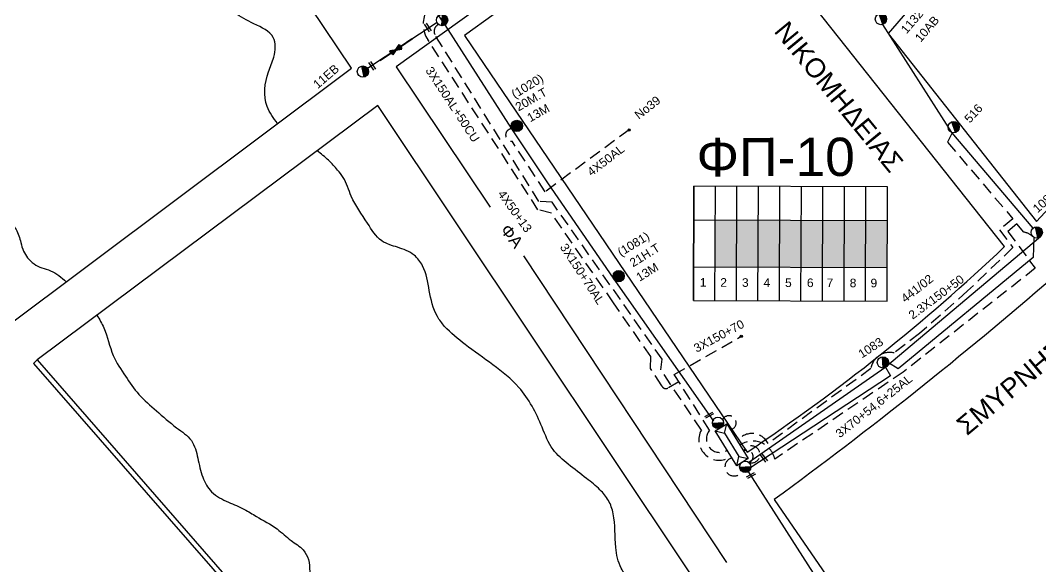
# Model space of a CAD drawing. Header units: millimetres. Extents: x 745 to 5694, y 762 to 3401.
# Drawn here: x 1699 to 1912.4, y 1040.9 to 1155 of the extents above; entities that cross this region are included whole.
import ezdxf
from ezdxf.enums import TextEntityAlignment as Align

# ---------------------------------------------------------------- set-up
doc = ezdxf.new("R2010")
doc.units = ezdxf.units.MM
doc.linetypes.add('DASHED', pattern=[19.05, 12.7, -6.35])
for name, color, linetype in [('Άγνωστα', 7, 'Continuous'), ('Ασφαλειοκιβώτια Χ.Τ 9 αναχωρήσεων', 7, 'Continuous'), ('Επίτονοι', 7, 'Continuous'), ('Επιγραφές - Σχήματα', 7, 'Continuous'), ('Καλώδια ΧΤ   3x150+70AL', 7, 'DASHED'), ('Καλώδια ΧΤ   3x150AL+50CU', 7, 'DASHED'), ('Μηχανική τομή', 7, 'Continuous'), ('Στύλος Ξύλινος', 7, 'Continuous'), ('Στύλος Ξύλινος @ 1', 7, 'Continuous'), ('Στύλος ΦΜ', 7, 'Continuous'), ('Στύλος ΦΜ @ 1', 7, 'Continuous'), ('Συνδέσεις', 7, 'Continuous'), ('Συνεστραμμένα ΧΤ   3x70+54.6+25 AL', 7, 'SYN_LINE'), ('Υποσταθμός εναέριος 2 στύλων', 7, 'Continuous'), ('Υποσταθμός πόλεως', 7, 'Continuous'), ('Υπόβαθρο ΔΕΗ', 7, 'Continuous'), ('Υπόγεια καλώδια Παροχών ΧΤ   4x50AL', 7, 'DASHED')]:
    doc.layers.add(name, color=color, linetype=linetype)
doc.styles.add('arial', font='arial.ttf')
doc.styles.get("Standard").update_dxf_attribs({"font": 'arial.ttf'})
doc.linetypes.add('SYN_LINE', pattern='A,0.5,-0.0001,["/\\/\\/\\/",Standard,S=0.1,R=0,X=0,Y=-0.05],-0.25', length=0.7501)

# ---------------------------------------------------------------- blocks, each defined once
blk = doc.blocks.new('ΥΠΑΡΧΩΝ ΤΣΙΜΕΝΤΕΝΙΟΣ ΣΤΥΛΟΣ')
at = {"layer": 'Στύλος ΦΜ'}
blk.add_hatch(color=256, dxfattribs=at).paths.add_polyline_path([(-1.29, -2.28, 0.574793), (2.62, 0, 0.268822), (1.3, 2.27)])
blk.add_line((-1.29, -2.28), (1.3, 2.27), dxfattribs=at)
blk.add_circle((0, 0), 2.62, dxfattribs=at)
at = {"layer": 'Στύλος ΦΜ', "flags": 4}
for tag, p in [('ΑΡΙΘΜΟΣ', (-4.68, 8.05)), ('ΤΥΠΟΣ', (-4.91, 3.03))]:
    blk.add_attdef(tag, p, '', height=4, dxfattribs=at)
blk = doc.blocks.new('ΥΠΑΡΧΩΝ ΞΥΛΙΝΟΣ ΣΤΥΛΟΣ')
at = {"layer": 'Στύλος Ξύλινος'}
h = blk.add_hatch(color=7, dxfattribs=at)
h.paths.add_polyline_path([(-2.62, 0, 0.270008), (-1.29, -2.28), (1.3, 2.27, 0.576266)])
h.paths.add_polyline_path([(-1.29, -2.28, 0.574793), (2.62, 0, 0.268822), (1.3, 2.27)])
at = {"layer": 'Στύλος Ξύλινος', "color": 7}
blk.add_line((-1.29, -2.28), (1.3, 2.27), dxfattribs=at)
blk.add_circle((0, 0), 2.62, dxfattribs=at)
at = {"layer": 'Στύλος Ξύλινος', "flags": 4}
for tag, p in [('ΑΡΙΘΜΟΣ', (-4.91, 8.6)), ('ΤΥΠΟΣ', (-4.85, 3.39))]:
    blk.add_attdef(tag, p, '', height=4, dxfattribs=at)
blk = doc.blocks.new('ΥΠΟΣΤΑΘΜΟΣ ΕΝΑΕΡΙΟΣ ΕΠΙ 2 ΣΤΥΛΩΝ')
at = {"layer": 'Υποσταθμός εναέριος 2 στύλων', "linetype": 'Continuous'}
for points in [[(-11.97, -2.11, 0.574793), (-8.45, -0.07, 0.268822), (-9.64, 1.98)], [(9.68, -2.15, 0.574793), (13.19, -0.1, 0.268822), (12.01, 1.95)]]:
    blk.add_hatch(color=256, dxfattribs=at).paths.add_polyline_path(points)
for p, q in [((-11.97, -2.11), (-9.64, 1.98)), ((9.68, -2.15), (12.01, 1.95))]:
    blk.add_line(p, q, dxfattribs=at)
for centre in [(-10.81, -0.07), (10.84, -0.1)]:
    blk.add_circle(centre, 2.36, dxfattribs=at)
at = {"layer": 'Υποσταθμός πόλεως', "linetype": 'Continuous', "ltscale": 40}
blk.add_lwpolyline([(-8.57, 2.82), (8.57, 2.82), (8.57, -2.82), (-8.57, -2.82)], close=True, dxfattribs=at)
for points in [[(-5.75, 0), (-8.57, 2.82)], [(-8.57, -2.82), (-5.75, 0)], [(-5.75, 0), (5.75, 0)], [(5.75, 0), (8.57, 2.82)], [(8.57, -2.82), (5.75, 0)]]:
    blk.add_lwpolyline(points, dxfattribs=at)
at = {"layer": 'Υποσταθμός εναέριος 2 στύλων', "ltscale": 40, "flags": 1}
for tag, p in [('ΜΕΤΑΣΧΗΜΑΤΙΣΜΟΣ', (14.09, 2.51)), ('ΙΣΧΥΣ', (14.07, -0.28)), ('ΑΡΙΘΜΟΣ', (14.19, -3))]:
    blk.add_attdef(tag, p, '', height=1.8, dxfattribs=at)
blk = doc.blocks.new('ΑΣΦΑΛΕΙΟΚΙΒΩΤΙΟ ΥΠΟΣΤΑΘΜΟΥ 9 ΑΝΑΧΩΡΗΣΕΩΝ')
at = {"layer": 'Ασφαλειοκιβώτια Χ.Τ 9 αναχωρήσεων', "ltscale": 40}
for p, q in [((-23.8, 40.36), (24.02, 40.36)), ((-9.72, 40.36), (-9.72, -40.64)), ((9.94, 40.36), (9.94, -40.64)), ((-23.8, 31.36), (24.02, 31.36)), ((-23.8, 22.36), (24.02, 22.36)), ((-23.8, 13.36), (24.02, 13.36)), ((-23.8, 4.36), (24.02, 4.36)), ((-23.8, -4.64), (24.02, -4.64)), ((-23.8, -13.64), (24.02, -13.64)), ((-23.8, -22.64), (24.02, -22.64)), ((-23.8, -31.64), (24.02, -31.64))]:
    blk.add_line(p, q, dxfattribs=at)
at = {"layer": 'Ασφαλειοκιβώτια Χ.Τ 9 αναχωρήσεων'}
blk.add_lwpolyline([(-23.8, -40.64), (24.02, -40.64), (24.02, 40.36), (-23.8, 40.36)], close=True, dxfattribs=at)
for s, p in [('1', (-17.96, 37.74)), ('2', (-17.96, 29.17)), ('3', (-17.96, 20.09)), ('4', (-17.96, 11.07)), ('5', (-17.96, 2.06)), ('6', (-17.96, -7.08)), ('7', (-17.96, -15.32)), ('8', (-17.96, -25)), ('9', (-17.96, -33.7))]:
    blk.add_text(s, height=3.6, rotation=270, dxfattribs=at).set_placement(p)
at = {"layer": 'Ασφαλειοκιβώτια Χ.Τ 9 αναχωρήσεων', "ltscale": 40}
for tag, height, p in [('ΟΝΟΜΑ', 5, (-0.16, 44.31)), ('ΚΕΙΜΕΝΟ 1', 2, (17.06, 35.59)), ('ΚΕΙΜΕΝΟ 2', 2, (17.06, 26.88)), ('ΚΕΙΜΕΝΟ 3', 2, (17.06, 17.69)), ('ΚΕΙΜΕΝΟ 4', 2, (17.06, 8.71)), ('ΚΕΙΜΕΝΟ 5', 2, (17.06, -0.13)), ('ΚΕΙΜΕΝΟ 6', 2, (17.06, -9.05)), ('ΚΕΙΜΕΝΟ 7', 2, (17.06, -18.13)), ('ΚΕΙΜΕΝΟ 8', 2, (17.06, -26.85)), ('ΚΕΙΜΕΝΟ 9', 2, (17.06, -35.99)), ('ΣΧ', 2, (-0.1, -42.64))]:
    blk.add_attdef(tag, text='', height=height, dxfattribs=at).set_placement(p, align=Align.MIDDLE_CENTER)
blk = doc.blocks.new('ΜΗΧΑΝΙΚΗ ΤΟΜΗ')
at = {"layer": 'Μηχανική τομή', "ltscale": 40}
for p, q in [((-1.89, 0.78), (1.89, 0.78)), ((1.89, 0), (-1.89, 0))]:
    blk.add_line(p, q, dxfattribs=at)
blk = doc.blocks.new('ΕΠΙΤΟΝΟΣ')
at = {"layer": 'Επίτονοι', "lineweight": 40, "ltscale": 40}
blk.add_hatch(color=256, dxfattribs=at).paths.add_polyline_path([(-1.13, 6.47), (0, 9.1), (1.13, 6.47)])
for p, q in [((-1.13, 6.47), (0, 9.1)), ((1.13, 6.47), (-1.13, 6.47)), ((-1.13, 6.47), (0, 6.47)), ((0, 9.1), (1.13, 6.47)), ((0, 6.47), (0, 0))]:
    blk.add_line(p, q, dxfattribs=at)
blk = doc.blocks.new('_ΣΥΝΔΕΣΗ')
at = {"layer": 'Συνδέσεις', "linetype": 'SYN_LINE', "ltscale": 40}
blk.add_hatch(color=256, dxfattribs=at).paths.add_polyline_path([(0.5, -0.01, 1), (-0.5, -0.01, 1)])
at = {"layer": 'Συνδέσεις'}
blk.add_circle((0, -0.01), 0.5, dxfattribs=at)

msp = doc.modelspace()

# ---------------------------------------------------------------- hatches: boundary and pattern name
at = {"layer": 'Άγνωστα', "ltscale": 0.2}
for color, points in [(173, [(1844.36, 1113.32), (1844.33, 1103.49), (1848.83, 1103.48), (1848.86, 1113.3)]), (151, [(1848.86, 1113.3), (1848.83, 1103.48), (1853.33, 1103.46), (1853.36, 1113.29)]), (85, [(1853.36, 1113.29), (1853.33, 1103.46), (1857.83, 1103.45), (1857.86, 1113.27)]), (27, [(1857.88, 1113.28), (1857.85, 1103.45), (1862.35, 1103.43), (1862.38, 1113.26)]), (6, [(1862.4, 1113.3), (1862.37, 1103.47), (1866.87, 1103.46), (1866.9, 1113.28)]), (30, [(1866.9, 1113.28), (1866.87, 1103.46), (1871.37, 1103.44), (1871.4, 1113.27)]), (62, [(1871.4, 1113.27), (1871.37, 1103.44), (1875.87, 1103.42), (1875.9, 1113.25)]), (2, [(1875.9, 1113.25), (1875.87, 1103.42), (1880.37, 1103.41), (1880.4, 1113.23)])]:
    msp.add_hatch(color=color, dxfattribs=at).paths.add_polyline_path(points)

# ---------------------------------------------------------------- linework, layer by layer
at = {"layer": 'Άγνωστα', "color": 85}
for points in [[(1844.08, 1071.25), (1823.07, 1101.15), (1809.36, 1121.08), (1801.82, 1132.4), (1787.85, 1154.13), (1756.97, 1198.1)], [(1786.17, 1154.58), (1771.64, 1145)]]:
    msp.add_lwpolyline(points, dxfattribs=at)
at = {"layer": 'Άγνωστα', "color": 30, "linetype": 'SYN_LINE', "ltscale": 20}
msp.add_lwpolyline([(1910.88, 1111.63), (1893.88, 1131.61), (1879.43, 1154.22)], dxfattribs=at)
at = {"layer": 'Άγνωστα', "color": 30, "linetype": 'DASHED', "ltscale": 0.2}
msp.add_lwpolyline([(1893.95, 1131.53), (1892.98, 1129.58), (1906.64, 1113.59), (1903.87, 1111.28), (1906.64, 1107.55), (1897.17, 1098.5), (1887.13, 1089.58), (1881.77, 1085.53, 0.44095), (1876.92, 1082.26), (1855.42, 1066.59, 0.566261), (1848.99, 1067.14, 0.566261)], format="xyb", dxfattribs=at)
at = {"layer": 'Άγνωστα', "color": 151, "linetype": 'SYN_LINE', "ltscale": 20}
msp.add_lwpolyline([(1912.41, 1109.84), (1879.85, 1082.46), (1851.4, 1062.63)], dxfattribs=at)
at = {"layer": 'Άγνωστα', "color": 27, "linetype": 'DASHED', "ltscale": 0.2}
msp.add_lwpolyline([(1846.86, 1065.24, -0.876371), (1843.19, 1069.37), (1835.79, 1081.03), (1849.8, 1089.02)], format="xyb", dxfattribs=at)
at = {"layer": 'Επιγραφές - Σχήματα', "color": 85, "ltscale": 0.2}
msp.add_line((1804.25, 1105.87), (1846.72, 1041.71), dxfattribs=at)
at = {"layer": 'Επιγραφές - Σχήματα', "color": 173, "ltscale": 0.2}
msp.add_line((1850.96, 1061.2), (1872.16, 1028.17), dxfattribs=at)
at = {"layer": 'Επιγραφές - Σχήματα', "color": 85}
msp.add_lwpolyline([(1804.24, 1164.51), (1777.62, 1145.33), (1797.26, 1116.04)], dxfattribs=at)
at = {"layer": 'Επιγραφές - Σχήματα', "color": 85, "linetype": 'DASHED', "ltscale": 0.2}
msp.add_arc((1847.26, 1070.95), 1.48, 280.5238, 154.6165, dxfattribs=at)
at = {"layer": 'Επιγραφές - Σχήματα', "color": 2, "linetype": 'DASHED', "ltscale": 0.2}
msp.add_arc((1851.93, 1064.33), 1.78, 252.4824, 156.5771, dxfattribs=at)
at = {"layer": 'Επιγραφές - Σχήματα', "color": 151, "linetype": 'DASHED', "ltscale": 0.2}
msp.add_arc((1850.96, 1063.88), 1.33, 289.3436, 119.686, dxfattribs=at)
at = {"layer": 'Επιγραφές - Σχήματα', "color": 173, "linetype": 'DASHED', "ltscale": 0.2}
msp.add_arc((1848.32, 1061.74), 1.92, 103.3552, 329.429, dxfattribs=at)
at = {"layer": 'Καλώδια ΧΤ   3x150+70AL', "color": 6, "ltscale": 0.2}
msp.add_lwpolyline([(1847.69, 1063.9, -0.796384), (1841.47, 1069.42), (1832.98, 1082.02), (1833.26, 1084.21), (1810.25, 1117.03), (1807.46, 1117.22), (1785.78, 1151.94, -0.461996), (1786.5, 1154.19, -0.585126)], format="xyb", dxfattribs=at)
at = {"layer": 'Καλώδια ΧΤ   3x150AL+50CU', "color": 27, "linetype": 'DASHED', "ltscale": 0.2}
msp.add_lwpolyline([(1836.76, 1079.51), (1834.48, 1078.21, -0.463312), (1833.18, 1078.69), (1830.81, 1082.31), (1830.86, 1084.82), (1823.1, 1095.99), (1810.1, 1114.73), (1807.28, 1115.47), (1784.22, 1151.03, -0.260969), (1783.84, 1156.87), (1755.85, 1196.73, -1.413747), (1755.18, 1198.69, -14.145017)], format="xyb", dxfattribs=at)
at = {"layer": 'Συνεστραμμένα ΧΤ   3x70+54.6+25 AL', "color": 62, "linetype": 'DASHED', "ltscale": 0.2}
msp.add_lwpolyline([(1910.72, 1109.97, 0.11871), (1908.95, 1110.8), (1907.44, 1112.53), (1905.6, 1110.93), (1911.33, 1103.23), (1883.68, 1081.54), (1856.82, 1063.34, 0.53688), (1849.53, 1066.28, -1.583457)], format="xyb", dxfattribs=at)
at = {"layer": 'Συνεστραμμένα ΧΤ   3x70+54.6+25 AL', "color": 2, "linetype": 'SYN_LINE', "ltscale": 20}
for points in [[(1911.05, 1109.69), (1910.87, 1105.52), (1882.66, 1082.2), (1880.62, 1083.45)], [(1879.96, 1082.56), (1881.04, 1080.77), (1851.39, 1061.33)]]:
    msp.add_lwpolyline(points, dxfattribs=at)
at = {"layer": 'Υπόβαθρο ΔΕΗ'}
for points in [[(1201.43, 1651.45), (1513.38, 1301.14), (1509.69, 1297.94), (1695.17, 1090.34), (1768.25, 1145.03), (1730.95, 1200.61), (1608.66, 1346.8), (1254.74, 1701.67, 0.38165)], [(1856.7, 1054.88), (1872.94, 1031.32, -0.213717), (1910.28, 1030.32, 0.037183), (1952.84, 1089.76, -0.013681), (1990.95, 1157.65, -0.030922), (2029.69, 1214.54, -0.040101), (2064.95, 1256.96, 0.004591), (2085.87, 1277.95, 0.514085), (2060.53, 1288.89, 0.042499), (2015.98, 1231.66, 0.039618), (1998.17, 1200.53, -0.03), (1978.66, 1169.75, -0.04911), (1940.59, 1125.86, 0.010889), (1914.85, 1101.13, -0.020532), (1856.7, 1054.88)], [(1841.56, 1187.66), (1791.91, 1151.92), (1851.04, 1064.82, 0.043155), (1904.89, 1107.76), (1841.56, 1187.66)], [(1773.75, 1137.25), (1702.5, 1084.11), (1824.33, 944.42, -0.036778), (1852.63, 973.36, -0.272532), (1855.14, 1015.47), (1773.75, 1137.25)], [(1701.74, 1083.3), (1823.88, 943.55, 0.061989), (1708.03, 769.9, -6.115737)]]:
    msp.add_lwpolyline(points, format="xyb", dxfattribs=at)
for points in [[(1987.94, 1276.33), (1880.56, 1152.33), (1911.56, 1113.01), (1962.64, 1168.03), (2017.1, 1251.48), (1987.94, 1276.33)], [(1701.74, 1083.3), (1702.5, 1084.11)]]:
    msp.add_lwpolyline(points, dxfattribs=at)
for points in [[(1752.79, 1133.46), (1750.62, 1137.04), (1750.87, 1144.29), (1752, 1147.38), (1751.88, 1151.48), (1747.84, 1154.32), (1740.78, 1159.84), (1739.16, 1163.08), (1737.18, 1166.3), (1734.24, 1169.8), (1732.93, 1170.98), (1730.8, 1172.01), (1726.98, 1176.59), (1722.37, 1181.54), (1717.92, 1185.98), (1715.33, 1188.39), (1712.83, 1192.2), (1710.5, 1196.72), (1708.15, 1202.05), (1704.65, 1208.8), (1703.06, 1211.24), (1699.85, 1215.43), (1695.87, 1219.24), (1698.13, 1217.01), (1693.74, 1220.9), (1690.16, 1223.78), (1688.64, 1224.98), (1684.92, 1230.11), (1681.56, 1234.95), (1680.31, 1236.7), (1678.25, 1236.99), (1674.65, 1238.72), (1672.92, 1240.85), (1671.28, 1242.96), (1668.94, 1246.57), (1667.4, 1249.67), (1662.13, 1253.98), (1659.03, 1255.66), (1656.13, 1256.87), (1654.11, 1257.81), (1651.03, 1260.3), (1646.81, 1265.13), (1646.47, 1266.61), (1645.79, 1275.47), (1644.84, 1277.95), (1641.57, 1282.81), (1639.56, 1284.91), (1636.99, 1285.71), (1634.83, 1286.83), (1631.94, 1288.88), (1630.94, 1290.08), (1629.94, 1292.01), (1629.77, 1294.43), (1630.41, 1297.01), (1629.57, 1300.64), (1626.97, 1303.03), (1624.21, 1304.1), (1622.55, 1304.61), (1620.36, 1306.38), (1616.42, 1315.37), (1614.46, 1318.02), (1609.46, 1320.83), (1606.03, 1323.68), (1602.86, 1327.57), (1602.25, 1329.55), (1601.06, 1333.26), (1599.47, 1336.89), (1596.25, 1339.99), (1593.47, 1341.79), (1591.34, 1342.18), (1589.12, 1343.86), (1587.12, 1346.15), (1583.57, 1348.28), (1580.41, 1352.46), (1578.44, 1355.71), (1577.72, 1356.89), (1576.68, 1359.67), (1576.24, 1360.92), (1575.15, 1361.07), (1572.64, 1364.24), (1570.99, 1365.11), (1568.79, 1370.38), (1567.25, 1375.85), (1565.86, 1378.15), (1562.54, 1380.08), (1559, 1380.85), (1555.83, 1381.8), (1553.5, 1383.62), (1552.14, 1385.23), (1551.42, 1387.66), (1550.19, 1390.64), (1548.5, 1392.53), (1542.48, 1398), (1536.63, 1404.27), (1531.62, 1410.35), (1529.55, 1412.27), (1526.8, 1413.13), (1524.74, 1414.29), (1521.02, 1418.34), (1517.52, 1421.07), (1515.23, 1426.24), (1513.86, 1429.7), (1511.93, 1431.53), (1507.47, 1433.85), (1503.88, 1435.24), (1500.48, 1437.23), (1498.7, 1438.4), (1496.24, 1442.04), (1494.33, 1444.95), (1493.33, 1448.21), (1491.12, 1452.24), (1489.04, 1455.61), (1487.58, 1456.82), (1484.85, 1458.65), (1482.33, 1459.75), (1478.57, 1460.91), (1475.02, 1462.21), (1471.45, 1464.84), (1470.04, 1466.01), (1466.63, 1470.73), (1464.25, 1473.88), (1459.99, 1478.08), (1457.49, 1479.47), (1453.1, 1481.92), (1450.37, 1483.37), (1448.22, 1484.08), (1444.03, 1487.77), (1442.91, 1489), (1439.85, 1494.56), (1437.59, 1496.79), (1434.33, 1498.13), (1431.18, 1498.79), (1426.35, 1502.46), (1422.93, 1506.33), (1420.69, 1510.37), (1419.16, 1514.23), (1417.93, 1517.76), (1416.59, 1519.61), (1413.4, 1522.41), (1409.61, 1524.98), (1405.89, 1527.59), (1402.76, 1530.44), (1399.62, 1533.7), (1395.03, 1538.88), (1391.76, 1543.45), (1389.82, 1546.32), (1387.29, 1550.08), (1385.15, 1554.51), (1383.57, 1558.78), (1380.87, 1562.91), (1376.89, 1565.86), (1374.5, 1567.42), (1371.03, 1571.59), (1367.59, 1574.57), (1363.04, 1577.65), (1358.5, 1582.28), (1351.76, 1587.32), (1347.75, 1591.27), (1342.87, 1596.37), (1339.84, 1602.43), (1337.26, 1605.77), (1329.87, 1611.46), (1325.85, 1613.33), (1315.43, 1619.55), (1310.34, 1623.76), (1305.43, 1628.17), (1303.89, 1630.56), (1301.61, 1632.32), (1297.53, 1634.82), (1292.64, 1637.42), (1289.65, 1639.41), (1286.65, 1643.8), (1283.94, 1649.21), (1282.14, 1654.63), (1278.59, 1661.21), (1277.22, 1663.18), (1272.99, 1666.36), (1269.38, 1669.42), (1265.98, 1672.93), (1263.75, 1676.91), (1262.97, 1677.97), (1260.94, 1679.11), (1256.91, 1680.87), (1254.23, 1682.56), (1250.77, 1685.08), (1247.32, 1688.11), (1246.69, 1690.81), (1243.44, 1692.08), (1242.03, 1690.53), (1241.34, 1686.1)], [(1284.1, 1575.96), (1286.51, 1574.43), (1291.28, 1567.6), (1293.52, 1565.78), (1299.82, 1563.42), (1304.18, 1559.79), (1306.51, 1555.38), (1307.18, 1550.47), (1309.34, 1546.89), (1313.18, 1544.56), (1315.51, 1542.23), (1317.53, 1538.92), (1326.49, 1530.65), (1332.34, 1526.41), (1336.15, 1522.61), (1340.18, 1515.25), (1342.64, 1507.49), (1344.58, 1503.68), (1355.21, 1495.07), (1363.56, 1487.81), (1366.21, 1485.08), (1369.3, 1483.82), (1371.78, 1483.71), (1374.92, 1480.88), (1377.16, 1477.09), (1378.14, 1473.98), (1378.49, 1472.27), (1379.05, 1469.33), (1381.51, 1466.69), (1383.63, 1464.92), (1387.62, 1462.37), (1390.82, 1460.25), (1392.66, 1456.85), (1393.51, 1454.17), (1394.6, 1452.04), (1396.28, 1450.9), (1402.01, 1448.17), (1404.69, 1446.32), (1406.07, 1443.75), (1406.56, 1441.16), (1407.91, 1438.46), (1409.61, 1437), (1414.26, 1434.9), (1418.7, 1433.57), (1420.03, 1432.7), (1421.87, 1429.42), (1421.7, 1424.95), (1421.89, 1422.04), (1423.11, 1419.74), (1424.29, 1418.88), (1428, 1418.12), (1430.9, 1417.33), (1432.71, 1415.15), (1434.67, 1410.87), (1436.06, 1408.44), (1439.19, 1404.64), (1443.49, 1401.38), (1447.07, 1398.28), (1451.08, 1394.4), (1453.65, 1392.41), (1455.87, 1391.19), (1457.37, 1389.99), (1460.2, 1386.49), (1461.59, 1385.17), (1463.62, 1383.85), (1465.68, 1381.75), (1467.48, 1378.71), (1468.86, 1376.12), (1470.38, 1372.2), (1472.15, 1370.27), (1474.73, 1367.24), (1476.17, 1362.74), (1477.22, 1358.65), (1479.52, 1355.8), (1482.13, 1354.95), (1484.39, 1353.16), (1486.54, 1349.04), (1488.24, 1345.6), (1492.11, 1343.4), (1493.89, 1341.93), (1496.13, 1339.12), (1497.08, 1335.8), (1498.42, 1331), (1499.29, 1329.92), (1504.32, 1327.45), (1506.78, 1326.27), (1514.04, 1321.49), (1515.01, 1318.78), (1515.27, 1316.2), (1517.23, 1314.41), (1519.72, 1313.68), (1521.49, 1313.65), (1523.73, 1313.28), (1528.14, 1310.53), (1530.39, 1307.24), (1530.84, 1304.72), (1529.84, 1302.86), (1529.88, 1300.94), (1528.97, 1297.76), (1529.49, 1295.44), (1533.23, 1293.89), (1538.79, 1293), (1541.82, 1292.34), (1544.39, 1288.91), (1544.42, 1282.4), (1545.22, 1279.01), (1548.75, 1275.62), (1551.21, 1275.37), (1552.38, 1275), (1555.75, 1271.23), (1558.88, 1268.36), (1560.29, 1265.47), (1560.69, 1261.61), (1561.65, 1258.2), (1563.93, 1257.06), (1566.56, 1255.76), (1570.01, 1255.15), (1571.67, 1253.55), (1572.26, 1251.95), (1573.3, 1248.09), (1574.82, 1245.6), (1578.33, 1243.06), (1581.9, 1241.6), (1584.49, 1240.23), (1585.71, 1238.11), (1587.01, 1234.6), (1587.37, 1232.32), (1587.74, 1230.22), (1589.15, 1227.44), (1591.29, 1226.36), (1594.74, 1225.87), (1597.23, 1225.28), (1599.54, 1223.11), (1600.91, 1220.43), (1601.07, 1217.55), (1600.62, 1215.37), (1601.21, 1213.62), (1602.53, 1212.53), (1605.43, 1211.52), (1609.54, 1210.96), (1611.79, 1210.04), (1613.49, 1208.76), (1616.28, 1204.17), (1616.84, 1202.5), (1617.91, 1200.26), (1620.54, 1197.45), (1622.65, 1196.24), (1625.38, 1195.48), (1627.5, 1194.07), (1629.27, 1192.64), (1629.11, 1190.28), (1628.44, 1188.38), (1628.7, 1187.48), (1629.81, 1185.36), (1632.44, 1183.14), (1634.32, 1181.28), (1635.37, 1179.34), (1635.57, 1178.11), (1636.21, 1176.73), (1638.2, 1175.21), (1640.26, 1174.78), (1641.07, 1174.83), (1643.01, 1173.29), (1644.93, 1171.07), (1646.43, 1170.67), (1647.54, 1170.79), (1648.36, 1170.97), (1650.22, 1170.34), (1650.99, 1169.07), (1651.34, 1167.64), (1650.15, 1166.04), (1649.86, 1165.54), (1649.98, 1165.45), (1649.99, 1164.32), (1649.89, 1162.69), (1649.08, 1160.82), (1649.67, 1158.8), (1651.35, 1157.37), (1654.29, 1157.08), (1658.47, 1157.46), (1661.42, 1157.41), (1663.37, 1155.81), (1664.4, 1153.54), (1663.96, 1152.09), (1662.48, 1150.68), (1661.76, 1148.28), (1661.8, 1147.39), (1663.43, 1145.77), (1666.1, 1145.19), (1669.36, 1144.06), (1671.83, 1142.23), (1672.96, 1139.85), (1673.95, 1136.9), (1675.9, 1132.86), (1676.63, 1131.27), (1678.55, 1129.67), (1680.85, 1128), (1682.94, 1124.9), (1684, 1123.2), (1685.04, 1120.15), (1686, 1118.15), (1687.52, 1116.91), (1689.46, 1116.1), (1690.59, 1115.75), (1692.87, 1115.26), (1696.26, 1113.24), (1698.07, 1111.36), (1699.06, 1108.62), (1699.64, 1106.82), (1700.5, 1105.44), (1703.46, 1103.31), (1705.3, 1102.72), (1708.59, 1100.39)], [(1715, 1093.43), (1716.42, 1090.78), (1718.41, 1085.01), (1720.95, 1080.68), (1723.79, 1076.87), (1727.43, 1073.47), (1731.67, 1069.9), (1734.76, 1067.22), (1736.09, 1063.57), (1737.15, 1059.57), (1738.99, 1056.51), (1742.54, 1054.35), (1745.85, 1052.85), (1748.35, 1051.38), (1752.69, 1048.75), (1755.62, 1046.35), (1758.13, 1044.38), (1759.23, 1042.39), (1759.53, 1039.84), (1760, 1036.89), (1760.79, 1034.63), (1761.81, 1033.27), (1763.39, 1032.23), (1765.75, 1029.26), (1767.93, 1026.72), (1770.95, 1024.86), (1773.37, 1023.15), (1774.64, 1022), (1775.41, 1019.66), (1776.07, 1017.19), (1776.95, 1015.68), (1778.04, 1014.59), (1780.79, 1012.89), (1783.29, 1011.6), (1785.4, 1009.92), (1784.67, 1010.57), (1787.66, 1007.8), (1789.67, 1005.09), (1791.36, 1003), (1792.43, 999.53), (1793.1, 996.4), (1794.06, 993.47), (1797.4, 990.46), (1801.01, 988.76), (1803.72, 985.81), (1805.66, 983.59), (1808.69, 981.15), (1811.73, 978.38), (1815.47, 974.37), (1817.49, 970.29), (1819.47, 966.7), (1821.31, 962.39), (1823.68, 958.58), (1825.78, 956.66), (1827.84, 956.17), (1828.28, 956.75), (1827.76, 960.94), (1827.82, 962.4), (1828.28, 964.28), (1829.72, 965.31), (1831.87, 964.47), (1833.85, 964.35), (1837.34, 966.1), (1839.03, 967.21), (1841.29, 970.41), (1842.74, 972.82), (1843.31, 975.95), (1843.47, 977.05), (1844.88, 979.28), (1844.76, 980.93), (1843.94, 982.09), (1842.9, 983.86), (1842.9, 985.65), (1844.36, 989.31), (1844.59, 991.85), (1844.73, 994.02), (1843.67, 995.46), (1841.98, 997.24), (1841.23, 999.6), (1841.44, 1003.14), (1842.37, 1006.56), (1842.63, 1008.11), (1842.45, 1009.75), (1841.13, 1011.73), (1840.13, 1012.82), (1839.28, 1015.29), (1838.85, 1017.39), (1838.49, 1024.14), (1837.6, 1027.29), (1835.87, 1030.08), (1833.11, 1032.84), (1831.25, 1034.34), (1826.38, 1038.28), (1824.69, 1040.55), (1823.57, 1044.88), (1823.01, 1051.94), (1822.02, 1054.7), (1820.25, 1056.93), (1817.44, 1059.31), (1813.61, 1062.28), (1810.42, 1065.36), (1808.14, 1070), (1803.27, 1078.35), (1797.84, 1083.06), (1792.02, 1087.32), (1787.75, 1091.1), (1786.23, 1093.17), (1784.53, 1098.58), (1783.14, 1103.75), (1781.36, 1105.98), (1777.89, 1107.62), (1774.61, 1108.95), (1771.59, 1112.69), (1768.21, 1118.31), (1766.51, 1122.22), (1765.34, 1123.77), (1763.45, 1125.8), (1761.08, 1127.81)]]:
    msp.add_spline(points, degree=3, dxfattribs=at)
at = {"layer": 'Υπόγεια καλώδια Παροχών ΧΤ   4x50AL', "color": 85, "ltscale": 0.2}
msp.add_lwpolyline([(1826.36, 1132.2), (1808.8, 1119.24), (1801.86, 1129.79, -1.018228), (1801.82, 1132.4, -4.30304)], format="xyb", dxfattribs=at)

# ---------------------------------------------------------------- block references
at = {"layer": 'Ασφαλειοκιβώτια Χ.Τ 9 αναχωρήσεων', "xscale": 0.4999999999999643, "yscale": 0.4999999999999643, "zscale": 0.4999999999999643, "rotation": 89.79656574752535}
msp.add_blockref('ΑΣΦΑΛΕΙΟΚΙΒΩΤΙΟ ΥΠΟΣΤΑΘΜΟΥ 9 ΑΝΑΧΩΡΗΣΕΩΝ', (1860.03, 1108.3), dxfattribs=at)
at = {"layer": 'Επίτονοι'}
for p, xscale, yscale, zscale, rotation in [((1780.94, 1151.17), -0.449999999999705, 0.4499999999997386, 0.45, 124.043948126889), ((1774.16, 1146.65), 0.4499999999997704, 0.4499999999997704, 0.4499999999997704, 303.3450328036728)]:
    msp.add_blockref('ΕΠΙΤΟΝΟΣ', p, dxfattribs=dict(at, xscale=xscale, yscale=yscale, zscale=zscale, rotation=rotation))
at = {"layer": 'Μηχανική τομή'}
for p, xscale, yscale, zscale, rotation in [((1784.07, 1153.44), 0.5000000000001565, 0.5000000000001565, 0.5000000000001565, 302.9905205654472), ((1772.43, 1145.42), 0.5000000000001565, 0.5000000000001565, 0.5000000000001565, 302.9905205654472), ((1843.18, 1072.35), 0.50000000000002, 0.50000000000002, 0.50000000000002, 27.73561451123682), ((1854.39, 1063.48), 0.499999999999988, 0.499999999999988, 0.499999999999988, 307.6633080631075), ((1851.92, 1059.74), 0.50000000000002, 0.50000000000002, 0.50000000000002, 27.73561451123682)]:
    msp.add_blockref('ΜΗΧΑΝΙΚΗ ΤΟΜΗ', p, dxfattribs=dict(at, xscale=xscale, yscale=yscale, zscale=zscale, rotation=rotation))
at = {"layer": 'Στύλος Ξύλινος @ 1', "ltscale": 40}
ref = msp.add_blockref('ΥΠΑΡΧΩΝ ΞΥΛΙΝΟΣ ΣΤΥΛΟΣ', (1802.85, 1132.98), dxfattribs=dict(at, xscale=0.4499999999996019, yscale=0.4499999999996019, zscale=0.4499999999996019, rotation=29.49879775921886))
ref.add_attrib('ΤΥΠΟΣ', '20Μ.T', (1803.19, 1135.99), dxfattribs={"layer": 'Στύλος Ξύλινος', "height": 1.8, "rotation": 29.4988, "flags": 4})
ref.add_attrib('ΑΡΙΘΜΟΣ', '13Μ', (1805.65, 1133.72), dxfattribs={"layer": 'Στύλος Ξύλινος', "height": 1.8, "rotation": 29.4988, "flags": 4})
ref = msp.add_blockref('ΥΠΑΡΧΩΝ ΞΥΛΙΝΟΣ ΣΤΥΛΟΣ', (1824.16, 1101.59), dxfattribs=dict(at, xscale=0.4499999999997708, yscale=0.4499999999997708, zscale=0.4499999999997708, rotation=31.74638016709423))
ref.add_attrib('ΤΥΠΟΣ', '21H.T', (1827.17, 1103.41), dxfattribs={"layer": 'Στύλος Ξύλινος', "height": 1.8, "rotation": 31.7464, "flags": 4})
ref.add_attrib('ΑΡΙΘΜΟΣ', '13M', (1828.53, 1100.4), dxfattribs={"layer": 'Στύλος Ξύλινος', "height": 1.8, "rotation": 31.7464, "flags": 4})
at = {"layer": 'Στύλος ΦΜ @ 1', "ltscale": 40}
ref = msp.add_blockref('ΥΠΑΡΧΩΝ ΤΣΙΜΕΝΤΕΝΙΟΣ ΣΤΥΛΟΣ', (1787.22, 1155.12), dxfattribs=dict(at, xscale=0.449999999999682, yscale=0.449999999999682, zscale=0.449999999999682, rotation=27.66734502124148))
ref.add_attrib('ΤΥΠΟΣ', '19', (1786.85, 1164.95), dxfattribs={"layer": 'Στύλος ΦΜ', "height": 1.8, "rotation": 27.6673, "flags": 4})
ref.add_attrib('ΑΡΙΘΜΟΣ', '1079', (1786.99, 1160.51), dxfattribs={"layer": 'Στύλος ΦΜ', "height": 1.8, "rotation": 27.6673, "flags": 4})
ref = msp.add_blockref('ΥΠΑΡΧΩΝ ΤΣΙΜΕΝΤΕΝΙΟΣ ΣΤΥΛΟΣ', (1879.03, 1155.33), dxfattribs=dict(at, xscale=0.4499999999996585, yscale=0.4499999999996585, zscale=0.4499999999996585, rotation=49.28005389722734))
ref.add_attrib('ΤΥΠΟΣ', '1132', (1884.39, 1152.11), dxfattribs={"layer": 'Στύλος ΦΜ', "height": 1.8, "rotation": 49.2801, "flags": 4})
ref.add_attrib('ΑΡΙΘΜΟΣ', '10AB', (1887.35, 1150.35), dxfattribs={"layer": 'Στύλος ΦΜ', "height": 1.8, "rotation": 49.2801, "flags": 4})
ref = msp.add_blockref('ΥΠΑΡΧΩΝ ΤΣΙΜΕΝΤΕΝΙΟΣ ΣΤΥΛΟΣ', (1770.65, 1144.35), dxfattribs=dict(at, xscale=0.4499999999996687, yscale=0.4499999999996687, zscale=0.4499999999996687, rotation=40.56199220231787))
ref.add_attrib('ΤΥΠΟΣ', '11EB', (1761.18, 1140.66), dxfattribs={"layer": 'Στύλος ΦΜ', "height": 1.8, "rotation": 40.562, "flags": 4})
ref = msp.add_blockref('ΥΠΑΡΧΩΝ ΤΣΙΜΕΝΤΕΝΙΟΣ ΣΤΥΛΟΣ', (1894.25, 1132.73), dxfattribs=dict(at, xscale=0.4499999999997231, yscale=0.4499999999997231, zscale=0.4499999999997231, rotation=47.4652046169806))
ref.add_attrib('ΤΥΠΟΣ', '516', (1897.63, 1133.46), dxfattribs={"layer": 'Στύλος ΦΜ', "height": 1.8, "rotation": 47.4652, "flags": 4})
ref = msp.add_blockref('ΥΠΑΡΧΩΝ ΤΣΙΜΕΝΤΕΝΙΟΣ ΣΤΥΛΟΣ', (1911.63, 1110.72), dxfattribs=dict(at, xscale=0.4499999999997256, yscale=0.4499999999997256, zscale=0.4499999999997256, rotation=41.83595290642504))
ref.add_attrib('ΤΥΠΟΣ', '1084', (1911.8, 1114.7), dxfattribs={"layer": 'Στύλος ΦΜ', "height": 1.8, "rotation": 41.836, "flags": 4})
ref = msp.add_blockref('ΥΠΑΡΧΩΝ ΤΣΙΜΕΝΤΕΝΙΟΣ ΣΤΥΛΟΣ', (1879.45, 1083.57), dxfattribs=dict(at, xscale=0.4499999999997337, yscale=0.4499999999997337, zscale=0.4499999999997337, rotation=32.88380574743508))
ref.add_attrib('ΤΥΠΟΣ', '1083', (1875.03, 1084.36), dxfattribs={"layer": 'Στύλος ΦΜ', "height": 1.8, "rotation": 32.8838, "flags": 4})
at = {"layer": 'Συνδέσεις', "xscale": 0.4499999999998181, "yscale": 0.4499999999998181, "zscale": 0.4499999999998181}
for p in [(1826.35, 1132.14), (1849.81, 1089.03)]:
    msp.add_blockref('_ΣΥΝΔΕΣΗ', p, dxfattribs=at)
at = {"layer": 'Υποσταθμός εναέριος 2 στύλων', "xscale": 0.5000000000000054, "yscale": 0.5000000000000054, "zscale": 0.5000000000000054, "rotation": 301.828246534682}
msp.add_blockref('ΥΠΟΣΤΑΘΜΟΣ ΕΝΑΕΡΙΟΣ ΕΠΙ 2 ΣΤΥΛΩΝ', (1847.82, 1066.36), dxfattribs=at)

# ---------------------------------------------------------------- texts
at = {"layer": 'Άγνωστα', "char_height": 1.8, "attachment_point": 1, "style": 'arial'}
for s, insert, width, rotation in [('4X50+13', (1800.22, 1119.8), 69.1904, 305.7607), ('2.3X150+50', (1884.59, 1093.91), 19.229, 36.3839), ('3X150+70', (1839.62, 1087.15), 21.132, 28.1234)]:
    msp.add_mtext(s, dxfattribs=dict(at, insert=insert, width=width, rotation=rotation))
at = {"layer": 'Επιγραφές - Σχήματα', "width": 69.1904, "attachment_point": 1, "style": 'arial'}
for s, insert, char_height, rotation in [('ΝΙΚΟΜΗΔΕΙΑΣ', (1859.58, 1155.27), 4, 309.3591), ('(1020)', (1801.48, 1140.19), 1.8, 31.3869), ('Nο39', (1827.27, 1135.68), 1.8, 38.2652), ('ΦΠ-10', (1840.43, 1130.47), 8, 0.1115), ('(1081)', (1823.68, 1107.19), 1.8, 31.3869), ('441/02', (1883.02, 1097.35), 1.8, 38.2652), ('ΣΜΥΡΝΗΣ', (1894.46, 1071.19), 4, 39.8068)]:
    msp.add_mtext(s, dxfattribs=dict(at, insert=insert, char_height=char_height, rotation=rotation))
at = {"layer": 'Επιγραφές - Σχήματα', "color": 85, "insert": (1801.19, 1112.73), "char_height": 2.5, "width": 19.229, "attachment_point": 1, "rotation": 308.5105, "style": 'arial'}
msp.add_mtext('ΦΑ', dxfattribs=at)
at = {"layer": 'Καλώδια ΧΤ   3x150+70AL', "insert": (1813.3, 1108.65), "char_height": 1.8, "width": 21.132, "attachment_point": 1, "rotation": 303.2904, "style": 'arial'}
msp.add_mtext('3X150+70AL', dxfattribs=at)
at = {"layer": 'Καλώδια ΧΤ   3x150AL+50CU', "insert": (1785.16, 1145.6), "char_height": 1.8, "width": 21.132, "attachment_point": 1, "rotation": 303.2904, "style": 'arial'}
msp.add_mtext('3X150AL+50CU', dxfattribs=at)
at = {"layer": 'Συνεστραμμένα ΧΤ   3x70+54.6+25 AL', "insert": (1869.31, 1069.09), "char_height": 1.8, "width": 69.1904, "attachment_point": 1, "rotation": 38.2652, "style": 'arial'}
msp.add_mtext('3X70+54,6+25AL', dxfattribs=at)
at = {"layer": 'Υπόγεια καλώδια Παροχών ΧΤ   4x50AL', "insert": (1817.36, 1123.8), "char_height": 1.8, "width": 69.1904, "attachment_point": 1, "rotation": 37.4839, "style": 'arial'}
msp.add_mtext('4X50AL', dxfattribs=at)

doc.saveas('drawing.dxf')
